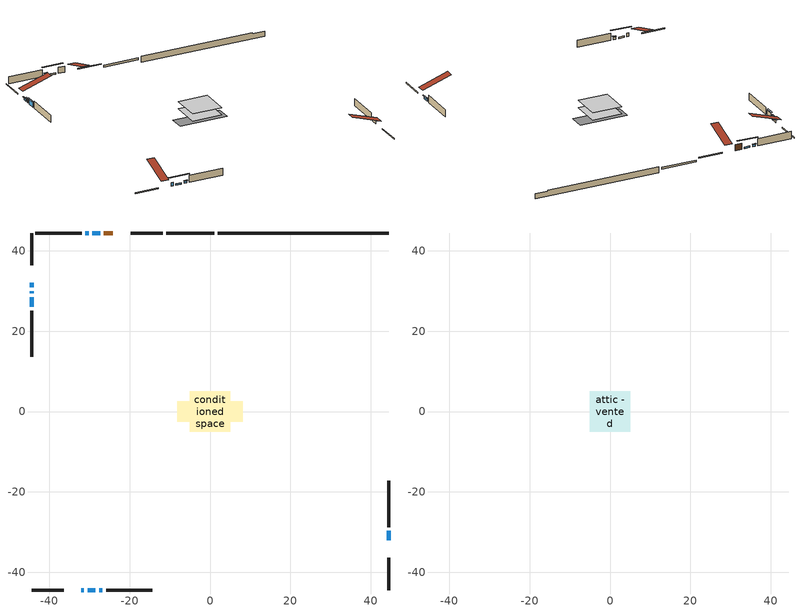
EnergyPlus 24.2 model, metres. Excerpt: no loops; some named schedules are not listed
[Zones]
conditioned space
 floor adiabatic (Floor2 construction): -1.89,-1.89 -1.89,1.89 1.89,1.89 1.89,-1.89 z0.76
 floor adiabatic (AdiabaticFloorConstruction): -5.03,-5.03 -5.03,5.03 5.03,5.03 5.03,-5.03 z0.76
 floor foundation (Slab1 construction): -8.1,-2.52 -8.1,2.52 8.1,2.52 8.1,-2.52 z-1.37
 floor foundation (Slab2 construction): -1.89,-1.89 -1.89,1.89 1.89,1.89 1.89,-1.89 z-0.3
 wall outside (RimJoist1 construction): -11.81,44.41 -19.77,44.41 / -44.41,-44.41 -36.45,-44.41 / -44.41,44.41 -44.41,36.45 / 44.41,-44.41 44.41,-36.45 z0.76:1.06
 wall outside (AdiabaticWallConstruction 1): -24.21,44.41 -26.43,44.41 z0.76:2.79
 wall outside (AdiabaticWallConstruction): -32.01,-44.41 -31.39,-44.41 z0.76:1.98; -44.41,32.01 -44.41,30.86 z0.76:1.58; -27.35,44.41 -29.29,44.41 / -30.46,-44.41 -28.53,-44.41 z0.76:1.24; 44.41,-32.01 44.41,-29.72 z0.76:1.65; -30.22,44.41 -31.03,44.41 / -27.6,-44.41 -26.78,-44.41 z0.76:1.52; -44.41,29.93 -44.41,29.4 z0.76:2.11; -44.41,28.47 -44.41,26.06 z0.76:2.61
 wall outside (Wall1 construction): -31.96,44.41 -43.48,44.41 / -25.86,-44.41 -14.33,-44.41 / -44.41,25.13 -44.41,13.61 / 44.41,-28.79 44.41,-17.27 z0.76:3.2
 wall foundation (FoundationWall1 construction): 1.94,44.41,-1.37 1.94,44.41,0.76 40.16,44.41,0.76 40.16,44.41,0.32 44.41,44.41,0.32 44.41,44.41,-1.37
 wall foundation (FoundationWall2 construction): 1.01,44.41 -10.88,44.41 z-0.3:0.31
 window (WindowConstruction 6): -32,-44.41 -31.39,-44.41 z0.76:1.98
 window (WindowConstruction 5): -44.41,32 -44.41,30.86 z0.76:1.57
 window (WindowConstruction 7): -27.35,44.41 -29.29,44.41 z0.76:1.24
 window (WindowConstruction 8): -30.46,-44.41 -28.53,-44.41 z0.76:1.24
 window (WindowConstruction): 44.41,-32 44.41,-29.72 z0.76:1.65
 window (WindowConstruction 1): -30.22,44.41 -31.03,44.41 z0.76:1.52
 window (WindowConstruction 2): -27.6,-44.41 -26.79,-44.41 z0.76:1.52
 window (WindowConstruction 3): -44.41,29.93 -44.41,29.4 z0.76:2.11
 window (WindowConstruction 4): -44.41,28.47 -44.41,26.06 z0.76:2.61
 door (Door): -24.21,44.41 -26.43,44.41 z0.76:2.79
 ceiling adiabatic (AdiabaticFloorConstruction): 5.03,-5.03 5.03,5.03 -5.03,5.03 -5.03,-5.03 z0.76
attic - vented
 floor to conditioned space (Floor1 construction Reversed): -5.03,-5.03 -5.03,5.03 5.03,5.03 5.03,-5.03 z3.2
 roof outside (Roof1 construction): -23.28,44.41,3.2 -23.28,34.6,6.47 -20.7,34.6,6.47 -20.7,44.41,3.2; -32.93,-44.41,3.2 -32.93,-34.6,6.47 -35.52,-34.6,6.47 -35.52,-44.41,3.2; -44.41,32.93,3.2 -34.6,32.93,6.47 -34.6,35.52,6.47 -44.41,35.52,3.2; 44.41,-32.93,3.2 34.6,-32.93,6.47 34.6,-35.52,6.47 44.41,-35.52,3.2
shading: -44.41,30.66 -44.41,32.21 -44.82,32.21 -44.82,30.66 z1.77; -31.93,44.41 -24.72,44.41 -24.72,44.82 -31.93,44.82 z3.88; -25.89,-44.41 -33.1,-44.41 -33.1,-44.82 -25.89,-44.82 z3.88; 44.41,-29.52 44.41,-32.21 44.82,-32.21 44.82,-29.52 z1.85; -31.23,44.41 -30.02,44.41 -30.02,44.82 -31.23,44.82 z1.72; -26.58,-44.41 -27.8,-44.41 -27.8,-44.82 -26.58,-44.82 z1.72; -44.41,29.2 -44.41,30.13 -44.82,30.13 -44.82,29.2 z2.31; -44.41,25.86 -44.41,28.67 -44.82,28.67 -44.82,25.86 z2.81
[Building]
Building 1: Terrain=Suburbs
[Site:Location]
London AP_ON: Latitude {deg}=43.03; Longitude {deg}=-81.15; Time Zone {hr}=-5; Elevation {m}=278; Keep Site Location Information=Yes
[Site:GroundTemperature:Shallow]
3.98693, 1.93205, 1.76749, 2.74264, 6.6573, 10.5537, 13.9317, 16.0716, 16.2534, 14.513, 11.2211, 7.44421
[Site:WaterMainsTemperature]
Calculation Method=Schedule; Temperature Schedule=mains temperature schedule
[Material] Roughness=Rough; Thermal Absorptance=0.9
Name | Thickness {m} | Conductivity {W/m-K} | Density {kg/m3} | Specific Heat {J/kg-K} | Solar Absorptance | Visible Absorptance
asphalt or fiberglass shingles | 0.00635 | 0.162714 | 1121.4 | 1465.45 | 0.4 | 0.4
ceiling stud and cavity | 0.1397 | 0.0798965 | 65.682 | 1177.47 | 0.7 | 0.7
concrete 4.0 in. | 0.1016 | 1.803125 | 2242.8 | 837.4 | 0.7 | 0.7
concrete 8.0 in. | 0.2032 | 1.803125 | 2242.8 | 837.4 | 0.7 | 0.7
door material | 0.04445 | 0.053851 | 512.64 | 1214.23 | 0.7 | 0.7
exterior vertical ins | 0.00371875 | 0.029427 | 32.04 | 1214.23 | 0.7 | 0.7
floor covering | 0.0127 | 9.015625 | 54.468 | 1339.84 | 0.6 | 0.6
floor covering 1 | 0.0127 | 0.0433444 | 54.468 | 1339.84 | 0.6 | 0.6
floor rigid ins; wall rigid ins | 0.512978 | 0.029427 | 32.04 | 1214.23 | 0.7 | 0.7
floor stud and cavity | 0.0889 | 0.637468 | 50.32683 | 1063.81 | 0.7 | 0.7
floor stud and cavity 1 | 0.1397 | 1.75129 | 37.0049 | 1207.88 | 0.7 | 0.7
furniture material conditioned space 1 | 0.1524 | 0.115458 | 640.8 | 1214.23 | 0.6 | 0.6
gypsum board | 0.0127 | 0.160291 | 801 | 837.4 | 0.6 | 0.6
gypsum board 1 | 0.0127 | 0.160291 | 801 | 837.4 | 0.7 | 0.7
osb sheathing 0.5 in. | 0.0127 | 0.115458 | 512.64 | 1214.23 | 0.7 | 0.7
osb sheathing 0.75 in. | 0.01905 | 0.115458 | 512.64 | 1214.23 | 0.7 | 0.7
osb sheathing 2.0 in. | 0.0508 | 0.115458 | 512.64 | 1214.23 | 0.7 | 0.7
rim joist stud and cavity | 0.0508 | 0.0332151 | 125.044 | 1163.47 | 0.6 | 0.6
slab rigid ins | 0.00025908 | 0.029427 | 32.04 | 1214.23 | 0.7 | 0.7
wall stud and cavity | 0.1397 | 0.0932297 | 139.0536 | 1170.24 | 0.7 | 0.7
wall stud and cavity 1 | 0.0889 | 0.380278 | 52.3479 | 1209.89 | 0.7 | 0.7
wall stud and cavity 2 | 0.0889 | 0.391764 | 83.0341 | 1211.67 | 0.7 | 0.7
wood siding | 0.0254 | 0.102417 | 544.68 | 1172.36 | 0.4 | 0.4
wood siding 1; wood siding 2; wood siding 3 | 0.0254 | 0.102417 | 544.68 | 1172.36 | 0.7 | 0.7
[WindowMaterial:SimpleGlazingSystem]
Name | U-Factor {W/m2-K} | Solar Heat Gain Coefficient
WindowMaterial | 2.941204 | 0.65
WindowMaterial 1 | 2.96789 | 0.62
WindowMaterial 2 | 2.97868 | 0.61
WindowMaterial 3 | 2.87761 | 0.7
WindowMaterial 4 | 2.946882 | 0.64
WindowMaterial 5 | 3.026374 | 0.54
WindowMaterial 6 | 5.240794 | 0.66
WindowMaterial 7 | 2.99912 | 0.59
[Construction]
AdiabaticFloorConstruction: floor stud and cavity 1, floor rigid ins, osb sheathing 0.75 in., floor covering 1
AdiabaticWallConstruction: wood siding 2, wall rigid ins, wall stud and cavity 1, gypsum board
AdiabaticWallConstruction 1: wood siding 3, wall rigid ins, wall stud and cavity 1, gypsum board
Door: door material
Floor1 construction Reversed: gypsum board, ceiling stud and cavity
Floor2 construction: floor stud and cavity, floor covering
FoundationWall1 construction: concrete 8.0 in., gypsum board 1
FoundationWall2 construction: concrete 8.0 in.
furniture construction conditioned space 1: furniture material conditioned space 1
PartitionWallConstruction: gypsum board, wall stud and cavity 2, gypsum board
RimJoist1 construction: wood siding 1, osb sheathing 2.0 in., rim joist stud and cavity
Roof1 construction: asphalt or fiberglass shingles
Slab1 construction: slab rigid ins, concrete 4.0 in.
Slab2 construction: concrete 4.0 in.
Wall1 construction: wood siding, osb sheathing 0.5 in., wall stud and cavity, gypsum board
WindowConstruction: WindowMaterial
WindowConstruction 1; WindowConstruction 2: WindowMaterial 1
WindowConstruction 3: WindowMaterial 2
WindowConstruction 4: WindowMaterial 3
WindowConstruction 5: WindowMaterial 4
WindowConstruction 6: WindowMaterial 5
WindowConstruction 7: WindowMaterial 6
WindowConstruction 8: WindowMaterial 7
[Zone] Multiplier=1; Part of Total Floor Area=Yes
Name | Volume {m3}
attic - vented | 53.7994
conditioned space | 444.5
[Space]
Name | Zone | Volume {m3}
attic - vented 1 | attic - vented | 53.7994
conditioned space 1 | conditioned space | 444.5
[ZoneInfiltration:EffectiveLeakageArea]
infil attic - vented 1: Zone or Space=attic - vented 1; Schedule=Always On Discrete; Effective Air Leakage Area {cm2}=4423.85; Stack Coefficient=0.000227321; Wind Coefficient=1.01868e-05
[ZoneMixing]
whole house fan mix: Zone or Space=attic - vented; Schedule=Always On Continuous; Design Flow Rate Calculation Method=Flow/Zone; Design Flow Rate {m3/s}=0; Source Zone or Space=conditioned space
[SurfaceProperty:ExposedFoundationPerimeter] Exposed Perimeter Calculation Method=TotalExposedPerimeter
Name | Total Exposed Perimeter {m}
Slab1 | 42.47
Slab2 | 11.887
[InternalMass] Zone or ZoneList=conditioned space; Space or SpaceList=conditioned space 1
Name | Construction | Surface Area {m2}
furniture mass conditioned space 1 | furniture construction conditioned space 1 | 84.652
partition wall mass | PartitionWallConstruction | 197.32
[Lights]
interior lighting: Zone or ZoneList or Space or SpaceList=conditioned space 1; Schedule=interior lighting schedule; Design Level Calculation Method=LightingLevel; Lighting Level {W}=343.2; Return Air Fraction=0; Fraction Radiant=0.6; Fraction Visible=0.2; Fraction Replaceable=1
[People]
occupants: Zone or ZoneList or Space or SpaceList=conditioned space 1; Number of People Schedule=occupants schedule; Number of People Calculation Method=People; Number of People=3; Fraction Radiant=0.314171; Sensible Heat Fraction=0.56303; Activity Level Schedule=occupants activity schedule; Carbon Dioxide Generation Rate {m3/s-W}=0; Enable ASHRAE 55 Comfort Warnings=No; Mean Radiant Temperature Calculation Type=EnclosureAveraged
[ElectricEquipment] Zone or ZoneList or Space or SpaceList=conditioned space 1; Design Level Calculation Method=EquipmentLevel
Name | Schedule | Design Level {W} | Fraction Latent | Fraction Radiant | Fraction Lost
clothes dryer | clothes dryer schedule | 140.772 | 0.015 | 0.081 | 0.85
clothes washer | clothes washer schedule | 32.1985 | 0.03 | 0.162 | 0.7
cooking range | cooking range schedule | 215.147 | 0.08 | 0.432 | 0.2
dishwasher | dishwasher schedule | 66.8632 | 0.3 | 0.18 | 0.4
fridge | fridge schedule | 72.9452 | 0 | 0.6 | 0
mech vent bath fan 0 | mech vent bath fan 0 schedule | 43 | 0 | 0 | 1
mech vent house fan | mech vent house fan schedule | 0 | 0 | 0 | 1
mech vent house fan cfis | mech vent house fan cfis schedule | 0 | 0 | 0 | 0
misc plug loads | misc plug loads schedule | 494.7 | 0.045 | 0.513 | 0.1
whole house fan | Always On Discrete | 0 | 0 | 0 | 1
[OtherEquipment] Zone or ZoneList or Space or SpaceList=conditioned space 1; Design Level Calculation Method=EquipmentLevel
Name | Fuel Type | Schedule | Design Level {W} | Fraction Latent | Fraction Radiant | Fraction Lost
clothes dryer 1 | Electricity | clothes dryer schedule | 0 | 0.015 | 0.081 | 0.85
cooking range 1 | Electricity | cooking range schedule | 0 | 0.08 | 0.432 | 0.2
general water use latent | None | general water use schedule | 62.594 | 1 | 0 | 0
general water use sensible | None | general water use schedule | -61.6891 | 0 | 0.6 | 0
mech vent house fan latent load | None | Always On Discrete | 0 | 1 | 0 | 0
mech vent house fan sensible load | None | Always On Discrete | 0 | 0 | 0 | 0
water heater energy adjustment1 | Electricity | Always On Discrete | 0.01 | 0 | 0 | 1
[ZoneInfiltration:DesignFlowRate] Zone or ZoneList or Space or SpaceList=conditioned space 1; Schedule=Always On Discrete; Design Flow Rate Calculation Method=Flow/Zone; Design Flow Rate {m3/s}=0
infil flow; natural vent flow; whole house fan flow
[AvailabilityManager:Scheduled] Schedule=Always On Discrete
furnace airloop Availability Manager; furnace airloop 1 Availability Manager
[Foundation:Kiva] Initial Indoor Air Temperature {C}=18; Wall Depth Below Slab {m}=0.2032
Name | Wall Height Above Grade {m} | Custom Block Material Name 1 | Custom Block Depth 1 {m} | Custom Block X Position 1 {m} | Custom Block Z Position 1 {m}
Foundation Kiva 1 | 0.759988 | exterior vertical ins | 2.13 | 0.2159 | 0
Foundation Kiva 2 | 0.309982
[Foundation:Kiva:Settings]
Soil Conductivity {W/m-K}=0.849921; Soil Density {kg/m3}=1842.3; Soil Specific Heat {J/kg-K}=418.7; Ground Solar Absorptivity=0.9; Ground Thermal Absorptivity=0.9; Ground Surface Roughness {m}=0.03; Far-Field Width {m}=40; Deep-Ground Boundary Condition=ZeroFlux; Deep-Ground Depth {m}=40; Minimum Cell Dimension {m}=0.2; Maximum Cell Growth Coefficient=3; Simulation Timestep=Timestep
[Exterior:Lights]
exterior lighting: Schedule=exterior lighting schedule; Design Level {W}=75.6
[EnergyManagementSystem:GlobalVariable]
furnace_airloop_1_Fan_RTF
furnace_airloop_Fan_RTF
infil_program_Qfan
infil_program_Qinf
natural_vent_program_Qnv
natural_vent_program_Qwhf
[EnergyManagementSystem:Sensor]
Name | Output:Variable or Output:Meter Index Key | Output:Variable or Output:Meter
airflow_gain | infil flow | Infiltration Sensible Heat Gain Energy
airflow_gain_1 | natural vent flow | Infiltration Sensible Heat Gain Energy
airflow_gain_2 | whole house fan flow | Infiltration Sensible Heat Gain Energy
airflow_loss | infil flow | Infiltration Sensible Heat Loss Energy
airflow_loss_1 | natural vent flow | Infiltration Sensible Heat Loss Energy
airflow_loss_2 | whole house fan flow | Infiltration Sensible Heat Loss Energy
clg_load_cond |  | Cooling:EnergyTransfer:Zone:CONDITIONED SPACE
clg_sp_s; clg_sp_s_1 | cooling setpoint | Schedule Value
clothes_dryer_exhaust_0_sch_s | clothes dryer exhaust 0 schedule | Schedule Value
cool_season | cooling season schedule | Schedule Value
htg_load_cond |  | Heating:EnergyTransfer:Zone:CONDITIONED SPACE
htg_sp_s; htg_sp_s_1 | heating setpoint | Schedule Value
ig_ee_conv | clothes dryer | Electric Equipment Convective Heating Energy
ig_ee_conv_2 | cooking range | Electric Equipment Convective Heating Energy
ig_ee_conv_4 | fridge | Electric Equipment Convective Heating Energy
ig_ee_conv_5 | misc plug loads | Electric Equipment Convective Heating Energy
ig_ee_conv_6 | whole house fan | Electric Equipment Convective Heating Energy
ig_ee_rad | clothes dryer | Electric Equipment Radiant Heating Energy
ig_ee_rad_2 | cooking range | Electric Equipment Radiant Heating Energy
ig_ee_rad_4 | fridge | Electric Equipment Radiant Heating Energy
ig_ee_rad_5 | misc plug loads | Electric Equipment Radiant Heating Energy
ig_ee_rad_6 | whole house fan | Electric Equipment Radiant Heating Energy
ig_lgt_conv | interior lighting | Lights Convective Heating Energy
ig_lgt_rad | interior lighting | Lights Radiant Heating Energy
ig_lgt_vis | interior lighting | Lights Visible Radiation Heating Energy
ig_oe_conv | clothes dryer 1 | Other Equipment Convective Heating Energy
ig_oe_conv_1 | cooking range 1 | Other Equipment Convective Heating Energy
ig_oe_conv_2 | general water use latent | Other Equipment Convective Heating Energy
ig_oe_conv_3 | general water use sensible | Other Equipment Convective Heating Energy
ig_oe_conv_4 | water heater energy adjustment1 | Other Equipment Convective Heating Energy
ig_oe_rad | clothes dryer 1 | Other Equipment Radiant Heating Energy
ig_oe_rad_1 | cooking range 1 | Other Equipment Radiant Heating Energy
ig_oe_rad_2 | general water use latent | Other Equipment Radiant Heating Energy
ig_oe_rad_3 | general water use sensible | Other Equipment Radiant Heating Energy
ig_oe_rad_4 | water heater energy adjustment1 | Other Equipment Radiant Heating Energy
ig_ppl_conv | occupants | People Convective Heating Energy
ig_ppl_rad | occupants | People Radiant Heating Energy
im_conv | furniture mass conditioned space 1 | Surface Inside Face Convection Heat Gain Energy
im_conv_1 | partition wall mass | Surface Inside Face Convection Heat Gain Energy
im_ig | furniture mass conditioned space 1 | Surface Inside Face Internal Gains Radiation Heat Gain Energy
im_ig_1 | partition wall mass | Surface Inside Face Internal Gains Radiation Heat Gain Energy
im_lgt | furniture mass conditioned space 1 | Surface Inside Face Lights Radiation Heat Gain Energy
im_lgt_1 | partition wall mass | Surface Inside Face Lights Radiation Heat Gain Energy
im_sol | furniture mass conditioned space 1 | Surface Inside Face Solar Radiation Heat Gain Energy
im_sol_1 | partition wall mass | Surface Inside Face Solar Radiation Heat Gain Energy
im_surf | furniture mass conditioned space 1 | Surface Inside Face Net Surface Thermal Radiation Heat Gain Energy
im_surf_1 | partition wall mass | Surface Inside Face Net Surface Thermal Radiation Heat Gain Energy
mech_vent_bath_fan_0_sch_s | mech vent bath fan 0 schedule | Schedule Value
mv_conv | mech vent bath fan 0 | Electric Equipment Convective Heating Energy
mv_conv_1 | mech vent house fan | Electric Equipment Convective Heating Energy
mv_conv_2 | mech vent house fan cfis | Electric Equipment Convective Heating Energy
mv_conv_3 | mech vent house fan latent load | Other Equipment Convective Heating Energy
mv_conv_4 | mech vent house fan sensible load | Other Equipment Convective Heating Energy
mv_rad | mech vent bath fan 0 | Electric Equipment Radiant Heating Energy
mv_rad_1 | mech vent house fan | Electric Equipment Radiant Heating Energy
mv_rad_2 | mech vent house fan cfis | Electric Equipment Radiant Heating Energy
mv_rad_3 | mech vent house fan latent load | Other Equipment Radiant Heating Energy
mv_rad_4 | mech vent house fan sensible load | Other Equipment Radiant Heating Energy
natural_vent_s | natural vent schedule | Schedule Value
out_pb_s |  | Site Outdoor Air Barometric Pressure
out_wt_s |  | Site Outdoor Air Humidity Ratio
site_vw_s |  | Site Wind Speed
ss_back_out | Window1 | Surface Window Shortwave from Zone Back Out Window Heat Transfer Rate
ss_back_out_1 | Window10 | Surface Window Shortwave from Zone Back Out Window Heat Transfer Rate
ss_back_out_2 | Window11 | Surface Window Shortwave from Zone Back Out Window Heat Transfer Rate
ss_back_out_3 | Window13 | Surface Window Shortwave from Zone Back Out Window Heat Transfer Rate
ss_back_out_4 | Window4 | Surface Window Shortwave from Zone Back Out Window Heat Transfer Rate
ss_back_out_5 | Window6 | Surface Window Shortwave from Zone Back Out Window Heat Transfer Rate
ss_back_out_6 | Window7 | Surface Window Shortwave from Zone Back Out Window Heat Transfer Rate
ss_back_out_7 | Window8 | Surface Window Shortwave from Zone Back Out Window Heat Transfer Rate
ss_back_out_8 | Window9 | Surface Window Shortwave from Zone Back Out Window Heat Transfer Rate
ss_conv | Door1 | Surface Inside Face Convection Heat Gain Energy
ss_conv_1 | Window1 | Surface Inside Face Convection Heat Gain Energy
ss_conv_2 | Window10 | Surface Inside Face Convection Heat Gain Energy
ss_conv_3 | Window11 | Surface Inside Face Convection Heat Gain Energy
ss_conv_4 | Window13 | Surface Inside Face Convection Heat Gain Energy
ss_conv_5 | Window4 | Surface Inside Face Convection Heat Gain Energy
ss_conv_6 | Window6 | Surface Inside Face Convection Heat Gain Energy
ss_conv_7 | Window7 | Surface Inside Face Convection Heat Gain Energy
ss_conv_8 | Window8 | Surface Inside Face Convection Heat Gain Energy
ss_conv_9 | Window9 | Surface Inside Face Convection Heat Gain Energy
ss_ig | Door1 | Surface Inside Face Internal Gains Radiation Heat Gain Energy
ss_ig_1 | Window1 | Surface Inside Face Internal Gains Radiation Heat Gain Energy
ss_ig_2 | Window10 | Surface Inside Face Internal Gains Radiation Heat Gain Energy
ss_ig_3 | Window11 | Surface Inside Face Internal Gains Radiation Heat Gain Energy
ss_ig_4 | Window13 | Surface Inside Face Internal Gains Radiation Heat Gain Energy
ss_ig_5 | Window4 | Surface Inside Face Internal Gains Radiation Heat Gain Energy
ss_ig_6 | Window6 | Surface Inside Face Internal Gains Radiation Heat Gain Energy
ss_ig_7 | Window7 | Surface Inside Face Internal Gains Radiation Heat Gain Energy
ss_ig_8 | Window8 | Surface Inside Face Internal Gains Radiation Heat Gain Energy
ss_ig_9 | Window9 | Surface Inside Face Internal Gains Radiation Heat Gain Energy
ss_lgt | Door1 | Surface Inside Face Lights Radiation Heat Gain Energy
ss_sol | Door1 | Surface Inside Face Solar Radiation Heat Gain Energy
ss_surf | Door1 | Surface Inside Face Net Surface Thermal Radiation Heat Gain Energy
ss_surf_1 | Window1 | Surface Inside Face Net Surface Thermal Radiation Heat Gain Energy
ss_surf_2 | Window10 | Surface Inside Face Net Surface Thermal Radiation Heat Gain Energy
ss_surf_3 | Window11 | Surface Inside Face Net Surface Thermal Radiation Heat Gain Energy
ss_surf_4 | Window13 | Surface Inside Face Net Surface Thermal Radiation Heat Gain Energy
ss_surf_5 | Window4 | Surface Inside Face Net Surface Thermal Radiation Heat Gain Energy
ss_surf_6 | Window6 | Surface Inside Face Net Surface Thermal Radiation Heat Gain Energy
ss_surf_7 | Window7 | Surface Inside Face Net Surface Thermal Radiation Heat Gain Energy
ss_surf_8 | Window8 | Surface Inside Face Net Surface Thermal Radiation Heat Gain Energy
ss_surf_9 | Window9 | Surface Inside Face Net Surface Thermal Radiation Heat Gain Energy
ss_trans_in | Window1 | Surface Window Transmitted Solar Radiation Rate
ss_trans_in_1 | Window10 | Surface Window Transmitted Solar Radiation Rate
ss_trans_in_2 | Window11 | Surface Window Transmitted Solar Radiation Rate
ss_trans_in_3 | Window13 | Surface Window Transmitted Solar Radiation Rate
ss_trans_in_4 | Window4 | Surface Window Transmitted Solar Radiation Rate
ss_trans_in_5 | Window6 | Surface Window Transmitted Solar Radiation Rate
ss_trans_in_6 | Window7 | Surface Window Transmitted Solar Radiation Rate
ss_trans_in_7 | Window8 | Surface Window Transmitted Solar Radiation Rate
ss_trans_in_8 | Window9 | Surface Window Transmitted Solar Radiation Rate
ss_trans_out | Window1 | Surface Inside Face Initial Transmitted Diffuse Transmitted Out Window Solar Radiation Rate
ss_trans_out_1 | Window10 | Surface Inside Face Initial Transmitted Diffuse Transmitted Out Window Solar Radiation Rate
ss_trans_out_2 | Window11 | Surface Inside Face Initial Transmitted Diffuse Transmitted Out Window Solar Radiation Rate
ss_trans_out_3 | Window13 | Surface Inside Face Initial Transmitted Diffuse Transmitted Out Window Solar Radiation Rate
ss_trans_out_4 | Window4 | Surface Inside Face Initial Transmitted Diffuse Transmitted Out Window Solar Radiation Rate
ss_trans_out_5 | Window6 | Surface Inside Face Initial Transmitted Diffuse Transmitted Out Window Solar Radiation Rate
ss_trans_out_6 | Window7 | Surface Inside Face Initial Transmitted Diffuse Transmitted Out Window Solar Radiation Rate
ss_trans_out_7 | Window8 | Surface Inside Face Initial Transmitted Diffuse Transmitted Out Window Solar Radiation Rate
ss_trans_out_8 | Window9 | Surface Inside Face Initial Transmitted Diffuse Transmitted Out Window Solar Radiation Rate
s_conv | Floor1 | Surface Inside Face Convection Heat Gain Energy
s_conv_1 | Floor2 | Surface Inside Face Convection Heat Gain Energy
s_conv_10 | Slab1 | Surface Inside Face Convection Heat Gain Energy
s_conv_11 | Slab2 | Surface Inside Face Convection Heat Gain Energy
s_conv_12 | Wall1:0 | Surface Inside Face Convection Heat Gain Energy
s_conv_13 | Wall1:180 | Surface Inside Face Convection Heat Gain Energy
s_conv_14 | Wall1:270 | Surface Inside Face Convection Heat Gain Energy
s_conv_15 | Wall1:90 | Surface Inside Face Convection Heat Gain Energy
s_conv_2 | FoundationWall1 | Surface Inside Face Convection Heat Gain Energy
s_conv_3 | FoundationWall2 | Surface Inside Face Convection Heat Gain Energy
s_conv_4 | inferred conditioned ceiling | Surface Inside Face Convection Heat Gain Energy
s_conv_5 | inferred conditioned floor | Surface Inside Face Convection Heat Gain Energy
s_conv_6 | RimJoist1:0 | Surface Inside Face Convection Heat Gain Energy
s_conv_7 | RimJoist1:180 | Surface Inside Face Convection Heat Gain Energy
s_conv_8 | RimJoist1:270 | Surface Inside Face Convection Heat Gain Energy
s_conv_9 | RimJoist1:90 | Surface Inside Face Convection Heat Gain Energy
s_ig | Floor1 | Surface Inside Face Internal Gains Radiation Heat Gain Energy
s_ig_1 | Floor2 | Surface Inside Face Internal Gains Radiation Heat Gain Energy
s_ig_10 | Slab1 | Surface Inside Face Internal Gains Radiation Heat Gain Energy
s_ig_11 | Slab2 | Surface Inside Face Internal Gains Radiation Heat Gain Energy
s_ig_12 | Wall1:0 | Surface Inside Face Internal Gains Radiation Heat Gain Energy
s_ig_13 | Wall1:180 | Surface Inside Face Internal Gains Radiation Heat Gain Energy
s_ig_14 | Wall1:270 | Surface Inside Face Internal Gains Radiation Heat Gain Energy
s_ig_15 | Wall1:90 | Surface Inside Face Internal Gains Radiation Heat Gain Energy
s_ig_2 | FoundationWall1 | Surface Inside Face Internal Gains Radiation Heat Gain Energy
s_ig_3 | FoundationWall2 | Surface Inside Face Internal Gains Radiation Heat Gain Energy
s_ig_4 | inferred conditioned ceiling | Surface Inside Face Internal Gains Radiation Heat Gain Energy
s_ig_5 | inferred conditioned floor | Surface Inside Face Internal Gains Radiation Heat Gain Energy
s_ig_6 | RimJoist1:0 | Surface Inside Face Internal Gains Radiation Heat Gain Energy
s_ig_7 | RimJoist1:180 | Surface Inside Face Internal Gains Radiation Heat Gain Energy
s_ig_8 | RimJoist1:270 | Surface Inside Face Internal Gains Radiation Heat Gain Energy
s_ig_9 | RimJoist1:90 | Surface Inside Face Internal Gains Radiation Heat Gain Energy
s_lgt | Floor1 | Surface Inside Face Lights Radiation Heat Gain Energy
s_lgt_1 | Floor2 | Surface Inside Face Lights Radiation Heat Gain Energy
s_lgt_10 | Slab1 | Surface Inside Face Lights Radiation Heat Gain Energy
s_lgt_11 | Slab2 | Surface Inside Face Lights Radiation Heat Gain Energy
s_lgt_12 | Wall1:0 | Surface Inside Face Lights Radiation Heat Gain Energy
s_lgt_13 | Wall1:180 | Surface Inside Face Lights Radiation Heat Gain Energy
s_lgt_14 | Wall1:270 | Surface Inside Face Lights Radiation Heat Gain Energy
s_lgt_15 | Wall1:90 | Surface Inside Face Lights Radiation Heat Gain Energy
s_lgt_2 | FoundationWall1 | Surface Inside Face Lights Radiation Heat Gain Energy
s_lgt_3 | FoundationWall2 | Surface Inside Face Lights Radiation Heat Gain Energy
s_lgt_4 | inferred conditioned ceiling | Surface Inside Face Lights Radiation Heat Gain Energy
s_lgt_5 | inferred conditioned floor | Surface Inside Face Lights Radiation Heat Gain Energy
